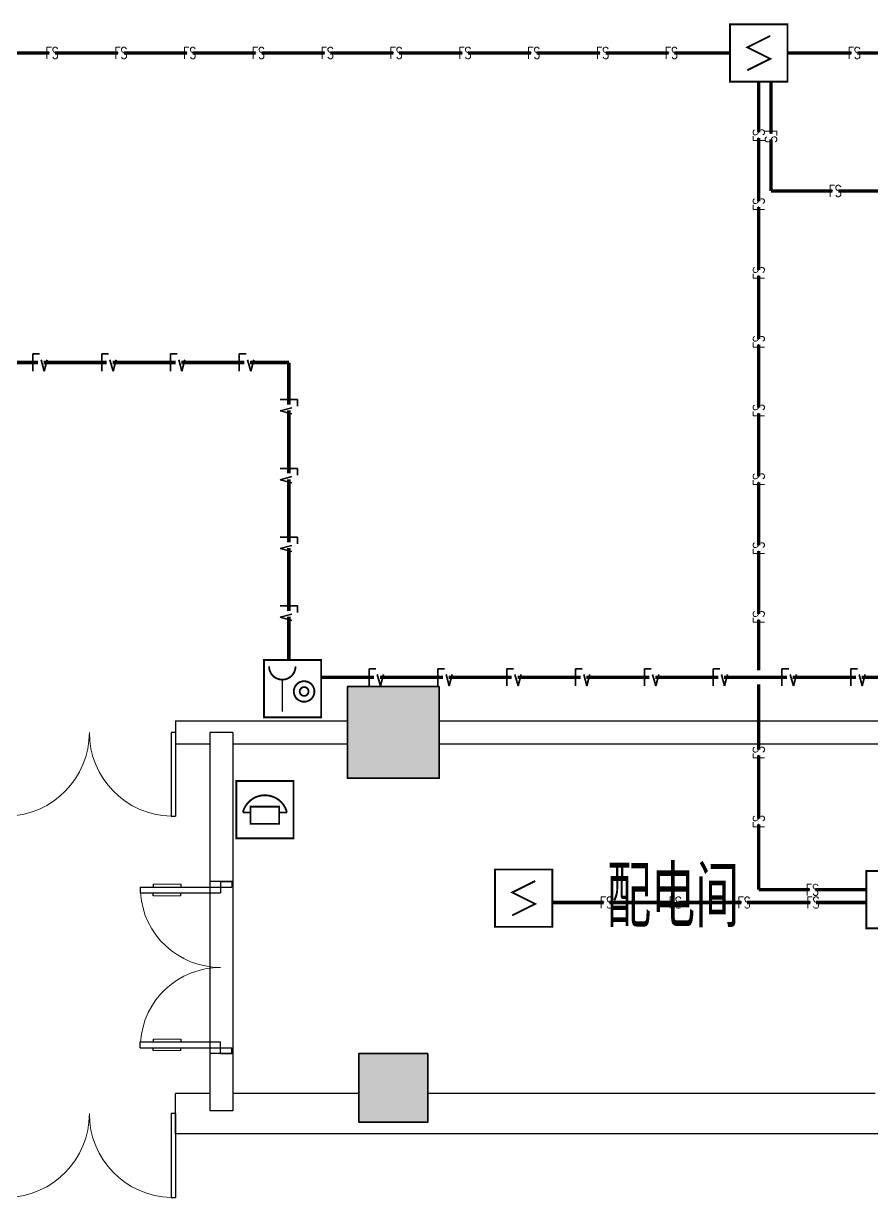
# Model space of a CAD drawing. Extents: x 815029915 to 815825525, y 579155098 to 579748855.
# Drawn here: x 815638243 to 815645636, y 579568371 to 579578609 of the extents above; entities that cross this region are included whole.
import ezdxf

# ---------------------------------------------------------------- set-up
doc = ezdxf.new("R2010")
doc.units = 0
doc.header["$LTSCALE"] = 100
doc.header["$MEASUREMENT"] = 0
for name, color, linetype in [('COLUMN', 9, 'Continuous'), ('DOOR_FIRE', 4, 'Continuous'), ('E-TEXT-PLAN-DER', 7, 'Continuous'), ('SPACE', 7, 'Continuous'), ('T-EQUP-FIRE', 7, 'Continuous'), ('WALL', 9, 'Continuous'), ('WINDOW', 4, 'Continuous'), ('电-弱电平面-线缆', 3, 'Continuous'), ('设备-消防', 3, 'Continuous')]:
    doc.layers.add(name, color=color, linetype=linetype)
doc.layers.add('柱填充', color=9, linetype='Continuous', lineweight=18)
doc.layers.add('砼柱', color=2, linetype='Continuous', lineweight=35)
doc.styles.add('_TCH_SPACE', font='SIMPLEX', dxfattribs={"height": 5, "bigfont": 'GBCBIG'})
doc.styles.add('IDQSTYLE', font='txt.shx', dxfattribs={"width": 0.7, "bigfont": 'hztxt.shx'})
doc.linetypes.add('消防电话线路A', pattern='A,5.5,-0.25,["Fv",IDQSTYLE,S=1.5,R=0,X=-0.125,Y=-0.75],-0.25', length=6)
doc.linetypes.add('火灾报警信号线路', pattern='A,5.5,-0.25,["FS",IDQSTYLE,S=1,R=0,X=-0.125,Y=-0.5],-0.25', length=6)

# ---------------------------------------------------------------- blocks, each defined once
blk = doc.blocks.new('HC001208')
at = {"color": 0, "linetype": 'Continuous', "const_width": 0.2}
blk.add_lwpolyline([(-3.12, 3.12), (3.12, 3.12), (3.12, -3.12), (-3.12, -3.12)], close=True, dxfattribs=at)
blk.add_lwpolyline([(-2.56, 2.42, 0.198912), (-2.14, 1.4, 0.198912), (-1.12, 0.98, 0.198912), (-0.1, 1.4, 0.198912), (0.32, 2.42)], format="xyb", dxfattribs=at)
at = {"color": 0, "linetype": 'Continuous', "const_width": 0.128}
blk.add_lwpolyline([(-1.12, 0.98), (-1.12, -2.52)], dxfattribs=at)
at = {"color": 0, "linetype": 'Continuous', "const_width": 0.2}
for points in [[(2.38, -0.31, 1), (0.14, -0.31, 1)], [(0.78, -0.31, 1), (1.74, -0.31, 1)]]:
    blk.add_lwpolyline(points, format="xyb", close=True, dxfattribs=at)
at = {"layer": 'E-TEXT-PLAN-DER', "color": 0, "style": 'IDQSTYLE', "width": 0.7}
blk.add_attdef('PSFHATT', (5.12, -3.12), '', height=2.5, dxfattribs=at)
blk = doc.blocks.new('HC001224')
at = {"color": 0, "linetype": 'Continuous', "const_width": 0.2}
blk.add_lwpolyline([(-3.125, 3.125), (3.125, 3.125), (3.125, -3.125), (-3.125, -3.125)], close=True, dxfattribs=at)
blk.add_lwpolyline([(1.25, 1.875), (-1.25, 0.625), (1.25, -0.625), (-1.25, -1.875)], dxfattribs=at)
at = {"color": 0, "style": 'IDQSTYLE', "width": 0.7}
blk.add_attdef('PSFHATT', (5.125, -3.125), '', height=2.5, dxfattribs=at)
blk = doc.blocks.new('HC001206')
at = {"color": 4, "linetype": 'Continuous', "const_width": 0.2}
blk.add_lwpolyline([(-3.12, 3.12), (3.12, 3.12), (3.12, -3.12), (-3.12, -3.12)], close=True, dxfattribs=at)
for points in [[(-1.75, 0.85, -0.198912), (0, 1.57, -0.198912), (1.75, 0.85, -0.135972), (2.4, -0.3, -0.198912)], [(-2.4, -0.3, -0.135972), (-1.75, 0.85, -0.198912)]]:
    blk.add_lwpolyline(points, format="xyb", dxfattribs=at)
for points in [[(-1.56, 0.32), (1.56, 0.32), (1.56, -1.55), (-1.56, -1.55), (-1.56, 0.32)], [(-2.4, -0.3), (-1.56, -0.3)], [(1.56, -0.3), (2.4, -0.3)]]:
    blk.add_lwpolyline(points, dxfattribs=at)
blk = doc.blocks.new('HC001223')
at = {"color": 0, "linetype": 'Continuous', "const_width": 0.2}
blk.add_lwpolyline([(-3.125, 3.125), (3.125, 3.125), (3.125, -3.125), (-3.125, -3.125)], close=True, dxfattribs=at)
blk.add_lwpolyline([(0, 2.5), (0, -1.875)], dxfattribs=at)
at = {"color": 0, "linetype": 'Continuous', "const_width": 0.3}
blk.add_lwpolyline([(-0.15, -1.875, 1), (0.15, -1.875, 1)], format="xyb", close=True, dxfattribs=at)
at = {"color": 0, "style": 'IDQSTYLE', "width": 0.7}
blk.add_attdef('PSFHATT', (5.125, -3.125), '', height=2.5, dxfattribs=at)
blk = doc.blocks.new('$DorLib2D$00000002')
for p, q in [((-0.5, 0), (-0.5, 0.4875)), ((-0.475, 0.4875), (-0.5, 0.4875)), ((-0.475, 0), (-0.475, 0.4875)), ((0.475, 0), (0.475, 0.4875)), ((0.475, 0.4875), (0.5, 0.4875)), ((0.5, 0), (0.5, 0.4875)), ((-0.5, 0), (-0.475, 0)), ((0.5, 0), (0.475, 0))]:
    blk.add_line(p, q)
at = {"lineweight": 13}
for centre, start, end in [((-0.4875, 0), 0, 88.53072), ((0.4875, 0), 91.46928, 180)]:
    blk.add_arc(centre, 0.4875, start, end, dxfattribs=at)
blk = doc.blocks.new('$DorLib2D$00000011')
for p, q in [((-0.4667, 0.4709), (-0.4667, -0.0625)), ((-0.4667, 0.4709), (-0.4333, 0.4709)), ((-0.4333, 0.4709), (-0.4333, 0.0042)), ((0.4333, 0.4709), (0.4333, 0.0042)), ((0.4667, 0.4709), (0.4333, 0.4709)), ((0.4667, 0.4709), (0.4667, -0.0625)), ((-0.4833, 0.3962), (-0.4667, 0.3962)), ((-0.4167, 0.3962), (-0.4333, 0.3962)), ((0.4167, 0.3962), (0.4333, 0.3962)), ((0.4833, 0.3962), (0.4667, 0.3962)), ((-0.4833, 0.2346), (-0.4667, 0.2346)), ((-0.4167, 0.2346), (-0.4333, 0.2346)), ((0.4167, 0.2346), (0.4333, 0.2346)), ((0.4833, 0.2346), (0.4667, 0.2346)), ((-0.5, 0.0042), (-0.4333, 0.0042)), ((-0.5, 0.0042), (-0.5, -0.0625)), ((0.5, 0.0042), (0.4333, 0.0042)), ((0.5, 0.0042), (0.5, -0.0625)), ((-0.5, -0.0625), (-0.4667, -0.0625)), ((0.5, -0.0625), (0.4667, -0.0625))]:
    blk.add_line(p, q)
at = {"lineweight": 13}
for p, q in [((-0.4833, 0.3962), (-0.4833, 0.2346)), ((-0.4167, 0.3962), (-0.4167, 0.2346)), ((0.4167, 0.3962), (0.4167, 0.2346)), ((0.4833, 0.3962), (0.4833, 0.2346))]:
    blk.add_line(p, q, dxfattribs=at)
for centre, start, end in [((-0.4667, 0.0042), 0, 85.90396), ((0.4667, 0.0042), 94.09604, 180)]:
    blk.add_arc(centre, 0.4667, start, end, dxfattribs=at)

msp = doc.modelspace()

# ---------------------------------------------------------------- hatches: boundary and pattern name
at = {"layer": '柱填充', "lineweight": 18}
for points in [[(815641866.8, 579572827.4), (815641066.8, 579572827.4), (815641066.8, 579572027.4), (815641866.8, 579572027.4)], [(815641766.8, 579569627.4), (815641166.8, 579569627.4), (815641166.8, 579569027.4), (815641766.8, 579569027.4)]]:
    msp.add_hatch(color=250, dxfattribs=at).paths.add_polyline_path(points)

# ---------------------------------------------------------------- linework, layer by layer
at = {"layer": 'COLUMN'}
for points in [[(815641066.8, 579572027.4), (815641866.8, 579572027.4), (815641866.8, 579572827.4), (815641066.8, 579572827.4)], [(815641166.8, 579569027.4), (815641766.8, 579569027.4), (815641766.8, 579569627.4), (815641166.8, 579569627.4)]]:
    msp.add_lwpolyline(points, close=True, dxfattribs=at)
at = {"layer": 'DOOR_FIRE'}
for p, q in [((815639866.8, 579571127.4), (815639866.8, 579569627.4)), ((815640066.8, 579571127.4), (815640066.8, 579569627.4))]:
    msp.add_line(p, q, dxfattribs=at)
at = {"layer": 'WALL'}
for p, q in [((815639566.8, 579572527.4), (815640066.8, 579572527.4)), ((815639966.8, 579572527.4), (815641066.8, 579572527.4)), ((815641866.8, 579572527.4), (815647266.8, 579572527.4)), ((815639866.8, 579572427.4), (815639866.8, 579571127.4)), ((815640066.8, 579572427.4), (815639866.8, 579572427.4)), ((815640066.8, 579572427.4), (815640066.8, 579571127.4)), ((815639566.8, 579572327.4), (815639866.8, 579572327.4)), ((815640066.8, 579572327.4), (815641066.8, 579572327.4)), ((815641866.8, 579572327.4), (815647266.8, 579572327.4)), ((815639866.8, 579569627.4), (815639866.8, 579569127.4)), ((815640066.8, 579569627.4), (815640066.8, 579569127.4)), ((815639866.8, 579569277.4), (815639566.8, 579569277.4)), ((815641166.8, 579569277.4), (815640066.8, 579569277.4)), ((815645666.8, 579569277.4), (815641766.8, 579569277.4)), ((815640066.8, 579569127.4), (815639866.8, 579569127.4)), ((815640066.8, 579568927.4), (815639566.8, 579568927.4)), ((815645816.8, 579568927.4), (815639966.8, 579568927.4))]:
    msp.add_line(p, q, dxfattribs=at)
for points in [[(815639566.8, 579572527.4), (815639566.8, 579572327.4)], [(815640066.8, 579571127.4), (815639866.8, 579571127.4)], [(815640066.8, 579569627.4), (815639866.8, 579569627.4)], [(815639566.8, 579568927.4), (815639566.8, 579569277.4)]]:
    msp.add_lwpolyline(points, dxfattribs=at)
at = {"layer": '电-弱电平面-线缆', "color": 6, "linetype": 'Continuous', "const_width": 30}
for points in [[(815637917.8, 579578351.3), (815638467.8, 579578351.3)], [(815638517.8, 579578351.3), (815639067.8, 579578351.3)], [(815639117.8, 579578351.3), (815639667.8, 579578351.3)], [(815639717.8, 579578351.3), (815640267.8, 579578351.3)], [(815640317.8, 579578351.3), (815640867.8, 579578351.3)], [(815640917.8, 579578351.3), (815641467.8, 579578351.3)], [(815641517.8, 579578351.3), (815642067.8, 579578351.3)], [(815642117.8, 579578351.3), (815642667.8, 579578351.3)], [(815642717.8, 579578351.3), (815643267.8, 579578351.3)], [(815643317.8, 579578351.3), (815643867.8, 579578351.3)], [(815643917.8, 579578351.3), (815644392.7, 579578351.3)], [(815644902.8, 579578351.3), (815645461.3, 579578351.3)], [(815645511.3, 579578351.3), (815646061.3, 579578351.3)], [(815644652.8, 579577659.2), (815644652.8, 579578101.3)], [(815644760.1, 579578101.3), (815644760.1, 579577649.7)], [(815644652.8, 579577059.2), (815644652.8, 579577609.2)], [(815644760.1, 579577599.7), (815644760.1, 579577148.2)], [(815644760.1, 579577148.2), (815645295.5, 579577148.2)], [(815645345.5, 579577148.2), (815645895.5, 579577148.2)], [(815644652.8, 579576459.2), (815644652.8, 579577009.2)], [(815644652.8, 579575859.2), (815644652.8, 579576409.2)], [(815644652.8, 579575259.2), (815644652.8, 579575809.2)], [(815644652.8, 579574659.2), (815644652.8, 579575209.2)], [(815644652.8, 579574059.2), (815644652.8, 579574609.2)], [(815644652.8, 579573459.2), (815644652.8, 579574009.2)], [(815644652.8, 579572967.2), (815644652.8, 579573409.2)], [(815644652.8, 579572276), (815644652.8, 579572847.2)], [(815644652.8, 579571676), (815644652.8, 579572226)], [(815644652.8, 579571054.9), (815644652.8, 579571626)], [(815644652.8, 579571054.9), (815645096.5, 579571054.9)], [(815645146.5, 579571054.9), (815645590.1, 579571054.9)], [(815642862.6, 579570943.4), (815643301.3, 579570943.4)], [(815643351.3, 579570943.4), (815643901.3, 579570943.4)], [(815643951.3, 579570943.4), (815644501.3, 579570943.4)], [(815644551.3, 579570943.4), (815645101.3, 579570943.4)], [(815645151.3, 579570943.4), (815645590.1, 579570943.4)]]:
    msp.add_lwpolyline(points, dxfattribs=at)
at = {"layer": '电-弱电平面-线缆', "color": 10, "linetype": 'Continuous', "const_width": 30}
for points in [[(815637818.8, 579575652.5), (815638368.8, 579575652.5)], [(815638418.8, 579575652.5), (815638968.8, 579575652.5)], [(815639018.8, 579575652.5), (815639568.8, 579575652.5)], [(815639618.8, 579575652.5), (815640168.8, 579575652.5)], [(815640218.8, 579575652.5), (815640556.5, 579575652.5)], [(815640556.5, 579575652.5), (815640556.5, 579575285.4)], [(815640556.5, 579575235.4), (815640556.5, 579574685.4)], [(815640556.5, 579574635.4), (815640556.5, 579574085.4)], [(815640556.5, 579574035.4), (815640556.5, 579573485.4)], [(815640556.5, 579573435.4), (815640556.5, 579573068.2)], [(815640838.5, 579572907.2), (815641299.9, 579572907.2)], [(815641349.9, 579572907.2), (815641899.9, 579572907.2)], [(815641949.9, 579572907.2), (815642499.9, 579572907.2)], [(815642549.9, 579572907.2), (815643099.9, 579572907.2)], [(815643149.9, 579572907.2), (815643699.9, 579572907.2)], [(815643749.9, 579572907.2), (815644299.9, 579572907.2)], [(815644349.9, 579572907.2), (815644899.9, 579572907.2)], [(815644949.9, 579572907.2), (815645499.9, 579572907.2)], [(815645549.9, 579572907.2), (815646099.9, 579572907.2)]]:
    msp.add_lwpolyline(points, dxfattribs=at)
at = {"layer": '砼柱', "color": 3, "lineweight": 35}
for points in [[(815641866.8, 579572827.4), (815641066.8, 579572827.4), (815641066.8, 579572027.4), (815641866.8, 579572027.4)], [(815641766.8, 579569627.4), (815641166.8, 579569627.4), (815641166.8, 579569027.4), (815641766.8, 579569027.4)]]:
    msp.add_lwpolyline(points, close=True, dxfattribs=at)

# ---------------------------------------------------------------- block references
at = {"layer": 'DOOR_FIRE', "xscale": -1500, "yscale": -1500, "zscale": 1500, "rotation": 270.0000000000008}
msp.add_blockref('$DorLib2D$00000011', (815639966.8, 579570377.4), dxfattribs=at)
at = {"layer": 'T-EQUP-FIRE', "color": 4, "xscale": 80, "yscale": 80, "zscale": 80}
for name, p in [('HC001224', (815644652.8, 579578351.3)), ('HC001208', (815640588.5, 579572808.9)), ('HC001206', (815640347.3, 579571753.3)), ('HC001224', (815642603.8, 579570981.2))]:
    msp.add_blockref(name, p, dxfattribs=at)
at = {"layer": 'WINDOW', "xscale": 1500, "yscale": -1500, "zscale": 1500}
msp.add_blockref('$DorLib2D$00000002', (815638816.8, 579572427.4), dxfattribs=at)
at = {"layer": 'WINDOW', "xscale": -1500, "yscale": 1500, "zscale": 1500, "rotation": 180}
msp.add_blockref('$DorLib2D$00000002', (815638816.8, 579569102.4), dxfattribs=at)
at = {"layer": '设备-消防', "xscale": 80, "yscale": 80, "zscale": 80}
msp.add_blockref('HC001223', (815645840.1, 579570968.9), dxfattribs=at)

# ---------------------------------------------------------------- texts
at = {"layer": 'SPACE', "style": '_TCH_SPACE'}
msp.add_text('配电间', height=533.33, dxfattribs=at).set_placement((815643330.7, 579570727.4))
at = {"layer": '电-弱电平面-线缆', "color": 6, "linetype": '火灾报警信号线路', "style": 'IDQSTYLE', "width": 0.7}
for p in [(815638434.5, 579578301.3), (815639034.5, 579578301.3), (815639634.5, 579578301.3), (815640234.5, 579578301.3), (815640834.5, 579578301.3), (815641434.5, 579578301.3), (815642034.5, 579578301.3), (815642634.5, 579578301.3), (815643234.5, 579578301.3), (815643834.5, 579578301.3), (815645428, 579578301.3), (815645262.2, 579577098.2), (815645063.1, 579571004.9), (815643268, 579570893.4), (815643868, 579570893.4), (815644468, 579570893.4), (815645068, 579570893.4)]:
    msp.add_text('FS', height=100, dxfattribs=at).set_placement(p)
for rotation, p in [(90, (815644702.8, 579577575.9)), (270, (815644710.1, 579577683.1)), (90, (815644702.8, 579576975.9)), (90, (815644702.8, 579576375.9)), (90, (815644702.8, 579575775.9)), (90, (815644702.8, 579575175.9)), (90, (815644702.8, 579574575.9)), (90, (815644702.8, 579573975.9)), (90, (815644702.8, 579573375.9)), (90, (815644702.8, 579572192.7)), (90, (815644702.8, 579571592.7))]:
    msp.add_text('FS', height=100, rotation=rotation, dxfattribs=at).set_placement(p)
at = {"layer": '电-弱电平面-线缆', "color": 10, "linetype": '消防电话线路A', "style": 'IDQSTYLE', "width": 0.7}
for p in [(815638306.3, 579575577.5), (815638906.3, 579575577.5), (815639506.3, 579575577.5), (815640106.3, 579575577.5), (815641237.4, 579572832.2), (815641837.4, 579572832.2), (815642437.4, 579572832.2), (815643037.4, 579572832.2), (815643637.4, 579572832.2), (815644237.4, 579572832.2), (815644837.4, 579572832.2), (815645437.4, 579572832.2)]:
    msp.add_text('Fv', height=150, dxfattribs=at).set_placement(p)
for p in [(815640481.5, 579575347.9), (815640481.5, 579574747.9), (815640481.5, 579574147.9), (815640481.5, 579573547.9)]:
    msp.add_text('Fv', height=150, rotation=270, dxfattribs=at).set_placement(p)

doc.saveas('drawing.dxf')
